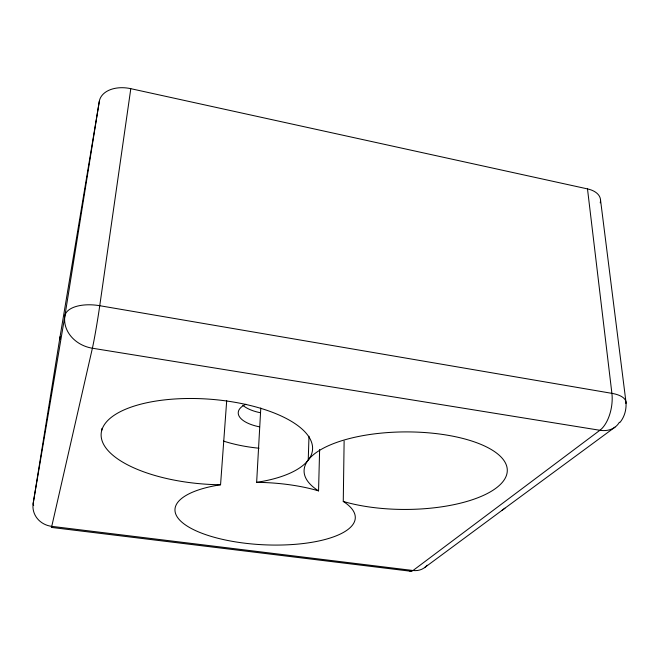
<?xml version="1.0" encoding="UTF-8"?>
<svg xmlns="http://www.w3.org/2000/svg" width="659" height="659" viewBox="0 0 659 659"><rect width="100%" height="100%" fill="white"/><g stroke="black" fill="none" stroke-linecap="round" stroke-linejoin="round"><path stroke-width="0.99" d="M226.696 400.721L220.559 484.76A90.275 31.105 2.7 0 0 186.818 525.849A90.275 31.105 2.7 0 0 310.018 542.604A90.275 31.105 2.7 0 0 343.265 501.45L344.122 441.06M260.799 408.012L256.648 482.347A90.275 31.105 2.7 0 1 318.552 490.873L319.631 449.52M308.239 460.056L308.989 436.233M101.75 430.261L102.005 428.358M600.234 202.84A25.965 14.86 -9.4 0 0 587.49 188.902L130.803 88.677L99.748 305.71A31.072 1.038 -80.7 0 1 92.392 348.224L51.756 526.36A21.5 0.478 -81 0 1 51.418 526.714M130.803 88.677A28.189 18.617 12.7 0 0 99.303 101.371L64.887 315.867L33.181 503.394A21.714 7.175 6.6 0 0 33.683 505.445M99.303 101.371L60.043 336.782L33.181 503.394A21.747 20.215 -1.7 0 0 51.756 526.36L413.02 570.505A20.017 17.291 52.2 0 0 427.18 565.183M619.905 422.493C624.575 416.908 626.536 409.461 625.992 402.278L600.506 199.776M424.561 567.646L504.967 508.171M501.754 510.536L614.987 427.156M51.451 527.414L411.002 571.271M587.49 188.902L611.898 393.349A27.711 14.144 -80 0 1 599.896 430.278L413.02 570.505A19.852 7.01 -84.1 0 1 409 570.381M625.926 403.514A28.831 11.977 -5.3 0 0 611.898 393.349L99.748 305.71A31.657 15.379 8.6 0 0 64.887 315.867A31.657 26.978 13.1 0 0 92.392 348.224L599.896 430.278A28.321 21.393 46 0 0 619.419 422.221M260.19 412.691A31.92 14.136 2.9 0 1 242.809 405.244M220.559 484.76A106 42.522 4.3 0 1 104.995 423.778A106 42.522 4.3 0 1 273.057 412.55A106 42.522 4.3 0 1 256.648 482.347M259.036 448.227A85.934 37.077 2.9 0 1 223.508 441.093M318.552 490.873A101.601 38.766 -0.2 0 1 391.644 432.32A101.601 38.766 -0.2 0 1 503.871 480.353A101.601 38.766 -0.2 0 1 343.265 501.45M259.399 426.81A32.151 13.839 2.9 0 1 245.881 404.255M60.381 339.443A20.001 9.341 8.6 0 1 60.043 336.782"/></g></svg>
